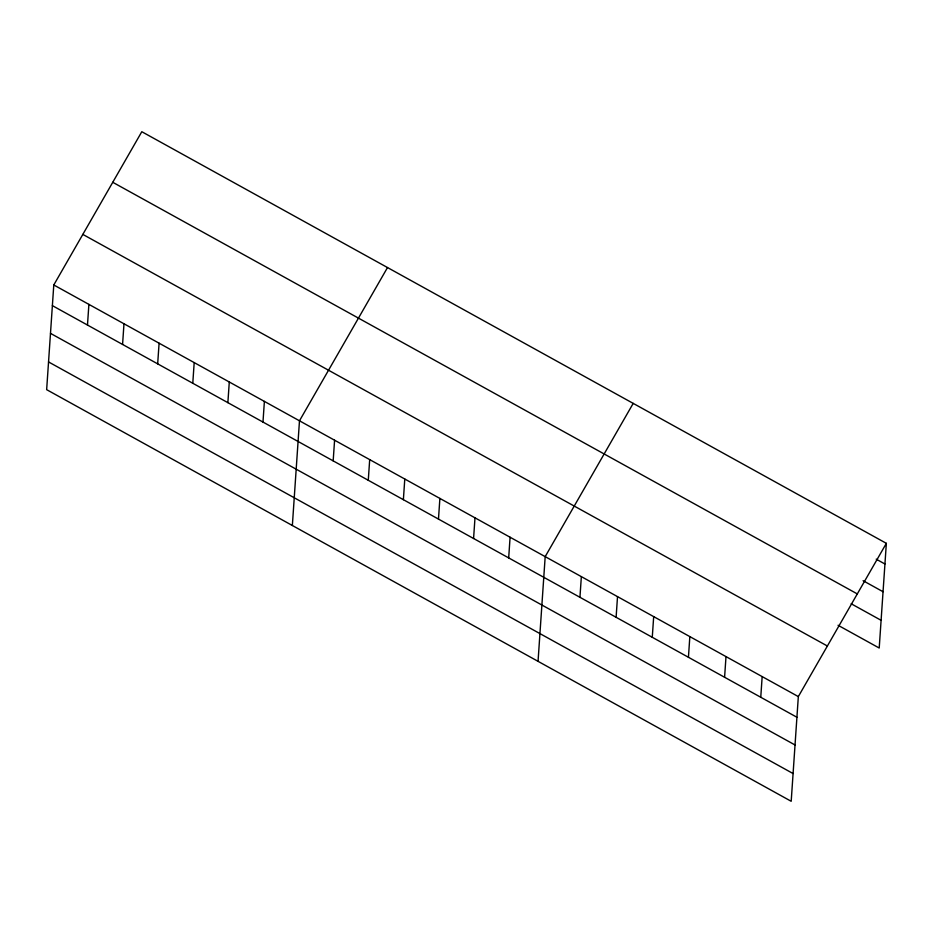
<?xml version="1.0" encoding="UTF-8"?>
<svg xmlns="http://www.w3.org/2000/svg" width="933" height="933" viewBox="0 0 933 933"><rect width="100%" height="100%" fill="white"/><g stroke="black" fill="none" stroke-linecap="round" stroke-linejoin="round"><path stroke-width="1.4" d="M53.787 284.973L46.65 389.667L791.196 801.284L798.333 696.589L886.35 543.333L141.804 131.716L53.787 284.973L798.333 696.589M87.48 325.046L88.892 304.38M122.573 344.44L123.984 323.786M157.677 363.847L159.088 343.181M192.781 383.253L194.192 362.587M227.874 402.659L229.285 381.994M262.978 422.066L264.389 401.4M292.356 525.501L299.481 420.806L387.51 267.549M333.174 460.879L334.585 440.213M368.278 480.273L369.69 459.619M403.383 499.68L404.782 479.014M438.475 519.086L439.886 498.42M473.579 538.493L474.99 517.827M508.683 557.899L510.083 537.233M538.049 661.334L545.187 556.639L633.204 403.383M579.941 597.295L581.352 576.629M616.107 617.284L617.518 596.619M652.272 637.274L653.683 616.62M688.437 657.275L689.837 636.609M724.591 677.265L726.002 656.599M760.757 697.254L762.168 676.6M886.35 543.333L879.213 648.027L838.056 625.273M876.215 559.17L884.939 563.999M863.095 580.699L883.05 591.732M112.765 182.297L857.299 593.913M851.176 603.756L881.102 620.305M82.839 234.405L827.373 646.009M52.376 305.639L796.922 717.255M50.487 333.361L795.033 744.977M48.539 361.934L793.085 773.55"/></g></svg>
